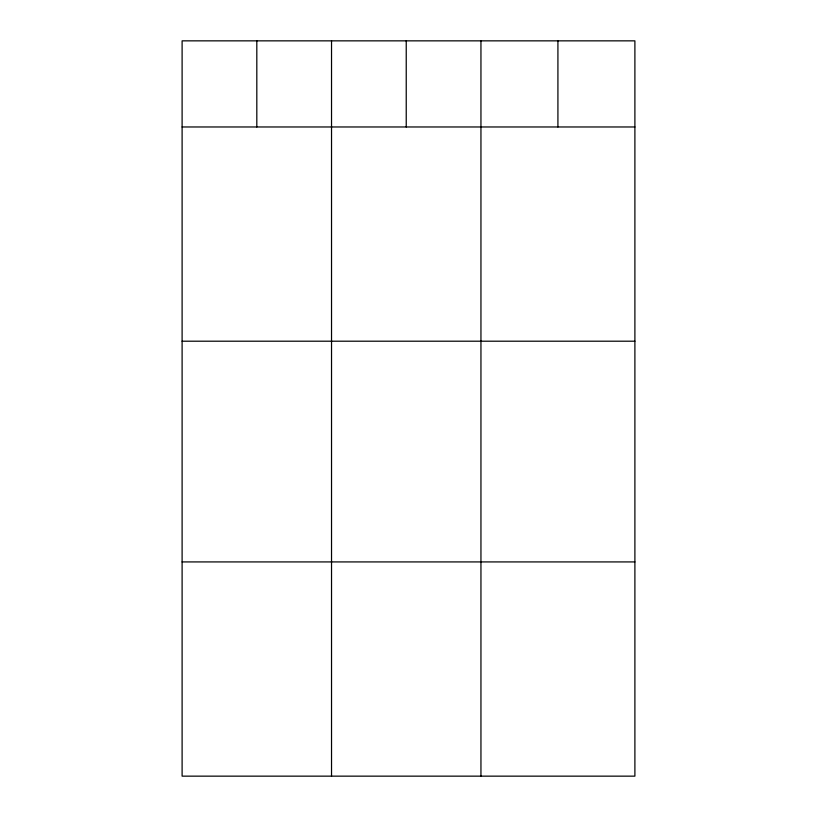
<?xml version="1.0" encoding="UTF-8"?>
<svg xmlns="http://www.w3.org/2000/svg" width="817" height="817" viewBox="0 0 817 817"><rect width="100%" height="100%" fill="white"/><g stroke="black" fill="none" stroke-linecap="round" stroke-linejoin="round"><path stroke-width="1.23" d="M634.891 126.972L634.891 776.15L182.109 776.15L182.109 40.85L634.891 40.85L634.891 126.972L182.109 126.972M182.109 341.2L634.891 341.2M182.109 561.922L634.891 561.922M557.919 40.85L557.919 126.972M480.947 40.85L480.947 776.15M406.233 40.85L406.233 126.972M331.528 40.85L331.528 776.15M256.814 40.85L256.814 126.972"/></g></svg>
